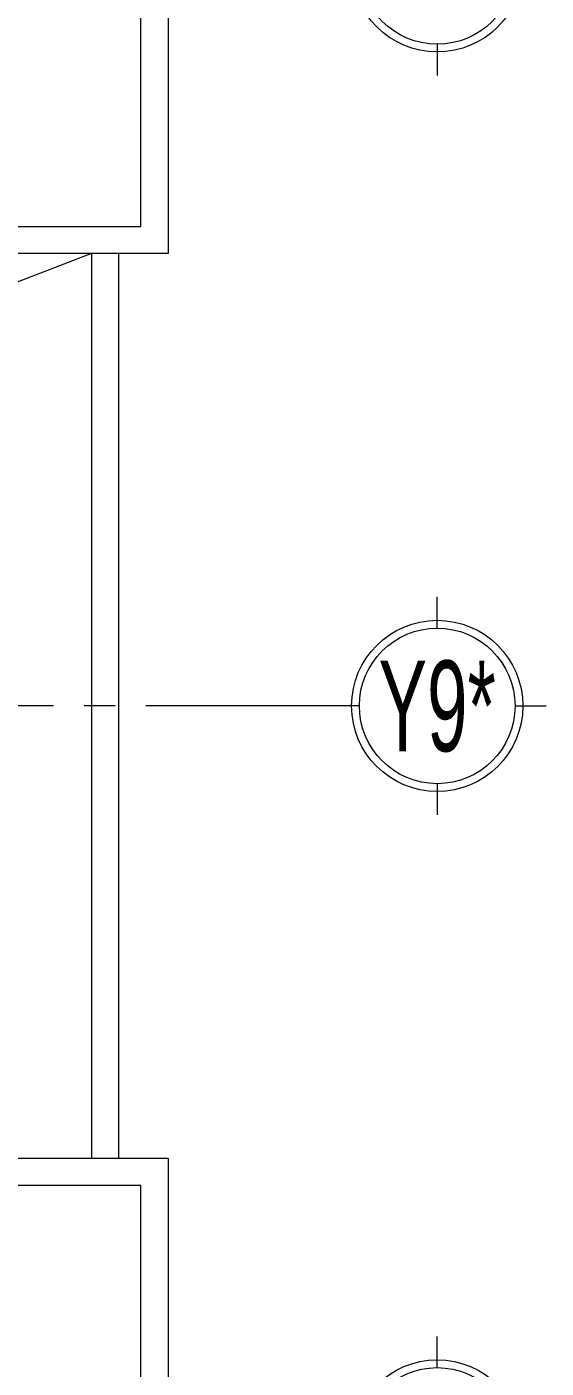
# Model space of a CAD drawing. Header units: millimetres. Extents: x 18326 to 214271, y -298828 to -198730.
# Drawn here: x 48162 to 52374, y -252703 to -241820 of the extents above; entities that cross this region are included whole.
import ezdxf
from ezdxf.enums import TextEntityAlignment as Align

# ---------------------------------------------------------------- set-up
doc = ezdxf.new("R2010")
doc.units = ezdxf.units.MM
doc.header["$LTSCALE"] = 20
doc.header["$MEASUREMENT"] = 0
doc.linetypes.add('xref LC GK$0$CENTER2', pattern=[1.125, 0.75, -0.125, 0.125, -0.125])
for name, color, linetype, lineweight in [('KV-Cay xanh', 78, 'Continuous', 5), ('KV-Ky hieu', 30, 'Continuous', 0), ('KV-Net thay 1', 9, 'Continuous', 20), ('KV-Net thay 2', 8, 'Continuous', 13), ('KV-Text', 7, 'Continuous', 25), ('xref LC GK$0$KV-Net truc', 251, 'xref LC GK$0$CENTER2', 9), ('xref_mb.A7$0$KV-Cat tuong', 4, 'Continuous', 35), ('xref_mb.A7$0$KV-Ghi chu', 26, 'Continuous', 9), ('xref_mb.A7$0$KV-Net thay 1', 9, 'Continuous', 20), ('xref_mb.A7$0$KV-Net thay 2', 8, 'Continuous', 13)]:
    doc.layers.add(name, color=color, linetype=linetype, lineweight=lineweight)
doc.styles.add('CHUTO', font='VnAvantH.TTF', dxfattribs={"width": 0.7})

# ---------------------------------------------------------------- blocks, each defined once
blk = doc.blocks.new('A$C06776D30')
at = {"layer": 'KV-Ky hieu', "color": 8}
for p, q in [((504.3, 864.5), (504.3, 1008.6)), ((144.1, 504.3), (0, 504.3)), ((864.5, 504.3), (1008.6, 504.3)), ((504.3, 144.1), (504.3, 0))]:
    blk.add_line(p, q, dxfattribs=at)
for radius in [396.2, 360.2]:
    blk.add_circle((504.3, 504.3), radius, dxfattribs=at)
at = {"layer": 'KV-Text', "color": 8, "style": 'CHUTO', "width": 0.6}
blk.add_attdef('GIRD', text='', height=420, dxfattribs=at).set_placement((504.3, 504.3), align=Align.MIDDLE_CENTER)
blk = doc.blocks.new('TT')
at = {"layer": 'KV-Net thay 1', "color": 8}
ref = blk.add_blockref('A$C06776D30', (62.363, -5.37), dxfattribs=dict(at, xscale=0.007011206080914858, yscale=0.007011206080914858, zscale=0.007011206080914858))
ref.add_attrib('GIRD', 'Y7*', dxfattribs={"layer": 'KV-Text', "height": 2.9447, "style": 'CHUTO', "width": 0.6}).set_placement((65.898, -1.834), align=Align.MIDDLE_CENTER)
ref = blk.add_blockref('A$C06776D30', (62.363, -29.37), dxfattribs=dict(at, xscale=0.007011206080914858, yscale=0.007011206080914858, zscale=0.007011206080914858))
ref.add_attrib('GIRD', 'Y9*', dxfattribs={"layer": 'KV-Text', "height": 2.9447, "style": 'CHUTO', "width": 0.6}).set_placement((65.898, -25.834), align=Align.MIDDLE_CENTER)
ref = blk.add_blockref('A$C06776D30', (62.363, -53.37), dxfattribs=dict(at, xscale=0.007011206080914858, yscale=0.007011206080914858, zscale=0.007011206080914858))
ref.add_attrib('GIRD', 'Y11*', dxfattribs={"layer": 'KV-Text', "height": 2.9447, "style": 'CHUTO', "width": 0.6}).set_placement((65.898, -49.834), align=Align.MIDDLE_CENTER)
blk = doc.blocks.new('t3')
at = {"layer": 'KV-Net thay 2', "color": 8}
blk.add_blockref('TT', (-31.125, 165.234), dxfattribs=at)
blk = doc.blocks.new('xref LC GK$0$LC')
at = {"layer": 'xref LC GK$0$KV-Net truc', "color": 8, "ltscale": 100}
blk.add_lwpolyline([(20280, -38500), (10250, -38500)], dxfattribs=at)
blk = doc.blocks.new('xref_mb.A7$0$P4')
at = {"layer": 'xref_mb.A7$0$KV-Net thay 1', "color": 8}
blk.add_lwpolyline([(-1510, -2287), (-1510, 2373), (-110, 2373), (-110, 2153), (-1290, 2153), (-1290, -2067), (-110, -2067), (-110, -2287)], close=True, dxfattribs=at)
blk = doc.blocks.new('xref_mb.A7$0$P3')
at = {"layer": 'xref_mb.A7$0$KV-Net thay 1', "color": 8}
blk.add_lwpolyline([(-1510, -2330), (-1510, 2330), (-110, 2330), (-110, 2110), (-1290, 2110), (-1290, -2110), (-110, -2110), (-110, -2330)], close=True, dxfattribs=at)

msp = doc.modelspace()

# ---------------------------------------------------------------- linework, layer by layer
at = {"layer": 'xref_mb.A7$0$KV-Ghi chu', "color": 8}
msp.add_lwpolyline([(48687, -243660), (48083, -243893), (47907, -251000)], dxfattribs=at)
at = {"layer": 'xref_mb.A7$0$KV-Net thay 2', "color": 8}
msp.add_lwpolyline([(48907, -243660), (48687, -243660), (48687, -251000), (48907, -251000)], close=True, dxfattribs=at)

# ---------------------------------------------------------------- block references
at = {"layer": 'KV-Cay xanh', "color": 8, "xscale": 250, "yscale": 250, "zscale": 250}
msp.add_blockref('t3', (42797, -282180), dxfattribs=at)
at = {"layer": 'xref LC GK$0$KV-Net truc', "color": 8}
msp.add_blockref('xref LC GK$0$LC', (30347, -208830), dxfattribs=at)
at = {"layer": 'xref_mb.A7$0$KV-Cat tuong', "color": 8, "rotation": 180}
for name, p in [('xref_mb.A7$0$P4', (47797, -241287)), ('xref_mb.A7$0$P3', (47797, -253330))]:
    msp.add_blockref(name, p, dxfattribs=at)

doc.saveas('drawing.dxf')
